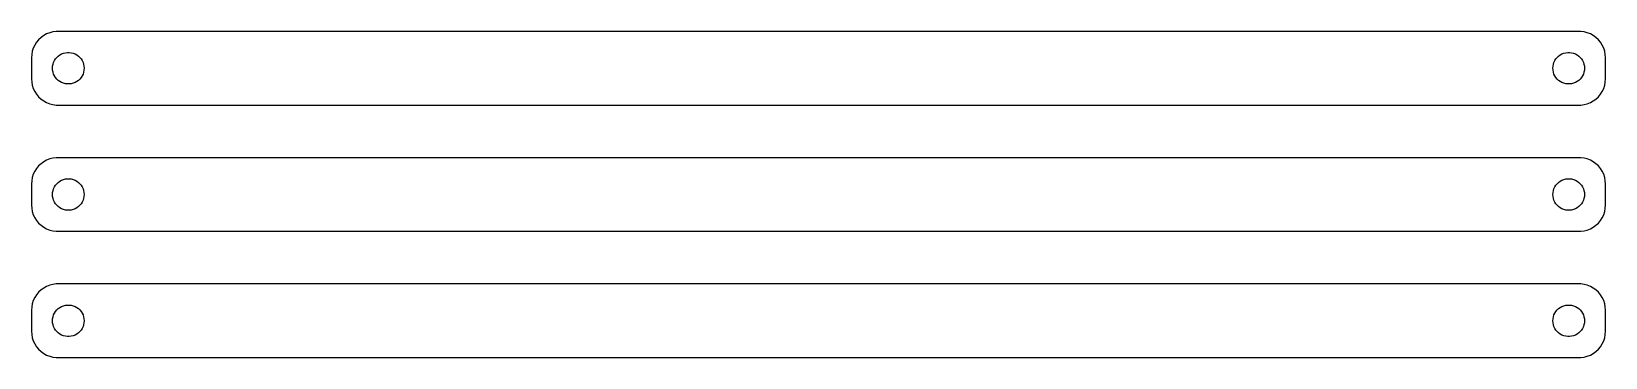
# Model space of a CAD drawing. Header units: metres. Extents: x -150 to 150, y 41 to 103.
import ezdxf

# ---------------------------------------------------------------- set-up
doc = ezdxf.new("R2010")
doc.units = ezdxf.units.M

msp = doc.modelspace()

# ---------------------------------------------------------------- linework, layer by layer
for p, q in [((-147.687, 101.853), (-148.145, 101.423)), ((-147.179, 102.222), (-147.687, 101.853)), ((-146.629, 102.524), (-147.179, 102.222)), ((-146.045, 102.755), (-146.629, 102.524)), ((-145.437, 102.911), (-146.045, 102.755)), ((-144.814, 102.99), (-145.437, 102.911)), ((144.814, 102.99), (-144.814, 102.99)), ((145.437, 102.911), (144.814, 102.99)), ((146.045, 102.755), (145.437, 102.911)), ((146.629, 102.524), (146.045, 102.755)), ((147.179, 102.222), (146.629, 102.524)), ((147.687, 101.853), (147.179, 102.222)), ((148.145, 101.423), (147.687, 101.853)), ((-149.343, 99.2434), (-149.461, 98.6267)), ((-149.149, 99.8406), (-149.343, 99.2434)), ((-148.882, 100.409), (-149.149, 99.8406)), ((-148.545, 100.939), (-148.882, 100.409)), ((-148.145, 101.423), (-148.545, 100.939)), ((-144.107, 98.533), (-143.777, 98.7145)), ((-143.777, 98.7145), (-143.427, 98.8532)), ((-143.427, 98.8532), (-143.062, 98.9469)), ((-143.062, 98.9469), (-142.688, 98.9941)), ((-142.688, 98.9941), (-142.312, 98.9941)), ((-142.312, 98.9941), (-141.938, 98.9469)), ((-141.938, 98.9469), (-141.573, 98.8532)), ((-141.573, 98.8532), (-141.223, 98.7145)), ((-141.223, 98.7145), (-140.893, 98.533)), ((140.893, 98.533), (141.223, 98.7145)), ((141.223, 98.7145), (141.573, 98.8532)), ((141.573, 98.8532), (141.938, 98.9469)), ((141.938, 98.9469), (142.312, 98.9941)), ((142.312, 98.9941), (142.688, 98.9941)), ((142.688, 98.9941), (143.062, 98.9469)), ((143.062, 98.9469), (143.427, 98.8532)), ((143.427, 98.8532), (143.777, 98.7145)), ((143.777, 98.7145), (144.107, 98.533)), ((148.545, 100.939), (148.145, 101.423)), ((148.882, 100.409), (148.545, 100.939)), ((149.149, 99.8406), (148.882, 100.409)), ((149.343, 99.2434), (149.149, 99.8406)), ((149.461, 98.6267), (149.343, 99.2434)), ((-149.461, 98.6267), (-149.5, 98)), ((-149.5, 98), (-149.5, 94)), ((-145.5, 96), (-145.476, 96.376)), ((-145.476, 95.624), (-145.5, 96)), ((-145.476, 96.376), (-145.406, 96.7461)), ((-145.406, 96.7461), (-145.289, 97.1044)), ((-145.289, 97.1044), (-145.129, 97.4453)), ((-145.129, 97.4453), (-144.927, 97.7634)), ((-144.927, 97.7634), (-144.687, 98.0536)), ((-144.687, 98.0536), (-144.412, 98.3115)), ((-144.412, 98.3115), (-144.107, 98.533)), ((-140.893, 98.533), (-140.588, 98.3115)), ((-140.588, 98.3115), (-140.313, 98.0536)), ((-140.313, 98.0536), (-140.073, 97.7634)), ((-140.073, 97.7634), (-139.871, 97.4453)), ((-139.871, 97.4453), (-139.711, 97.1044)), ((-139.711, 97.1044), (-139.594, 96.7461)), ((-139.594, 96.7461), (-139.524, 96.376)), ((-139.524, 96.376), (-139.5, 96)), ((-139.5, 96), (-139.524, 95.624)), ((139.5, 96), (139.524, 96.376)), ((139.524, 95.624), (139.5, 96)), ((139.524, 96.376), (139.594, 96.7461)), ((139.594, 96.7461), (139.711, 97.1044)), ((139.711, 97.1044), (139.871, 97.4453)), ((139.871, 97.4453), (140.073, 97.7634)), ((140.073, 97.7634), (140.313, 98.0536)), ((140.313, 98.0536), (140.588, 98.3115)), ((140.588, 98.3115), (140.893, 98.533)), ((144.107, 98.533), (144.412, 98.3115)), ((144.412, 98.3115), (144.687, 98.0536)), ((144.687, 98.0536), (144.927, 97.7634)), ((144.927, 97.7634), (145.129, 97.4453)), ((145.129, 97.4453), (145.289, 97.1044)), ((145.289, 97.1044), (145.406, 96.7461)), ((145.406, 96.7461), (145.476, 96.376)), ((145.476, 96.376), (145.5, 96)), ((145.5, 96), (145.476, 95.624)), ((149.5, 98), (149.461, 98.6267)), ((149.5, 94), (149.5, 98)), ((-149.5, 94), (-149.461, 93.3733)), ((-149.461, 93.3733), (-149.343, 92.7566)), ((-149.343, 92.7566), (-149.149, 92.1594)), ((-145.406, 95.2539), (-145.476, 95.624)), ((-145.289, 94.8956), (-145.406, 95.2539)), ((-145.129, 94.5547), (-145.289, 94.8956)), ((-144.927, 94.2366), (-145.129, 94.5547)), ((-144.687, 93.9464), (-144.927, 94.2366)), ((-144.412, 93.6885), (-144.687, 93.9464)), ((-144.107, 93.467), (-144.412, 93.6885)), ((-143.777, 93.2855), (-144.107, 93.467)), ((-143.427, 93.1468), (-143.777, 93.2855)), ((-143.062, 93.0531), (-143.427, 93.1468)), ((-142.688, 93.0059), (-143.062, 93.0531)), ((-142.312, 93.0059), (-142.688, 93.0059)), ((-141.938, 93.0531), (-142.312, 93.0059)), ((-141.573, 93.1468), (-141.938, 93.0531)), ((-141.223, 93.2855), (-141.573, 93.1468)), ((-140.893, 93.467), (-141.223, 93.2855)), ((-140.588, 93.6885), (-140.893, 93.467)), ((-140.313, 93.9464), (-140.588, 93.6885)), ((-140.073, 94.2366), (-140.313, 93.9464)), ((-139.871, 94.5547), (-140.073, 94.2366)), ((-139.711, 94.8956), (-139.871, 94.5547)), ((-139.594, 95.2539), (-139.711, 94.8956)), ((-139.524, 95.624), (-139.594, 95.2539)), ((139.594, 95.2539), (139.524, 95.624)), ((139.711, 94.8956), (139.594, 95.2539)), ((139.871, 94.5547), (139.711, 94.8956)), ((140.073, 94.2366), (139.871, 94.5547)), ((140.313, 93.9464), (140.073, 94.2366)), ((140.588, 93.6885), (140.313, 93.9464)), ((140.893, 93.467), (140.588, 93.6885)), ((141.223, 93.2855), (140.893, 93.467)), ((141.573, 93.1468), (141.223, 93.2855)), ((141.938, 93.0531), (141.573, 93.1468)), ((142.312, 93.0059), (141.938, 93.0531)), ((142.688, 93.0059), (142.312, 93.0059)), ((143.062, 93.0531), (142.688, 93.0059)), ((143.427, 93.1468), (143.062, 93.0531)), ((143.777, 93.2855), (143.427, 93.1468)), ((144.107, 93.467), (143.777, 93.2855)), ((144.412, 93.6885), (144.107, 93.467)), ((144.687, 93.9464), (144.412, 93.6885)), ((144.927, 94.2366), (144.687, 93.9464)), ((145.129, 94.5547), (144.927, 94.2366)), ((145.289, 94.8956), (145.129, 94.5547)), ((145.406, 95.2539), (145.289, 94.8956)), ((145.476, 95.624), (145.406, 95.2539)), ((149.149, 92.1594), (149.343, 92.7566)), ((149.343, 92.7566), (149.461, 93.3733)), ((149.461, 93.3733), (149.5, 94)), ((-149.149, 92.1594), (-148.882, 91.5912)), ((-148.882, 91.5912), (-148.545, 91.0611)), ((-148.545, 91.0611), (-148.145, 90.5773)), ((-148.145, 90.5773), (-147.687, 90.1474)), ((-147.687, 90.1474), (-147.179, 89.7784)), ((-147.179, 89.7784), (-146.629, 89.4759)), ((146.629, 89.4759), (147.179, 89.7784)), ((147.179, 89.7784), (147.687, 90.1474)), ((147.687, 90.1474), (148.145, 90.5773)), ((148.145, 90.5773), (148.545, 91.0611)), ((148.545, 91.0611), (148.882, 91.5912)), ((148.882, 91.5912), (149.149, 92.1594)), ((-146.629, 89.4759), (-146.045, 89.2447)), ((-146.045, 89.2447), (-145.437, 89.0886)), ((-145.437, 89.0886), (-144.814, 89.0099)), ((-144.814, 89.0099), (144.814, 89.0099)), ((144.814, 89.0099), (145.437, 89.0886)), ((145.437, 89.0886), (146.045, 89.2447)), ((146.045, 89.2447), (146.629, 89.4759)), ((-147.687, 77.8526), (-148.145, 77.4227)), ((-147.179, 78.2216), (-147.687, 77.8526)), ((-146.629, 78.5241), (-147.179, 78.2216)), ((-146.045, 78.7553), (-146.629, 78.5241)), ((-145.437, 78.9114), (-146.045, 78.7553)), ((-144.814, 78.9901), (-145.437, 78.9114)), ((144.814, 78.9901), (-144.814, 78.9901)), ((145.437, 78.9114), (144.814, 78.9901)), ((146.045, 78.7553), (145.437, 78.9114)), ((146.629, 78.5241), (146.045, 78.7553)), ((147.179, 78.2216), (146.629, 78.5241)), ((147.687, 77.8526), (147.179, 78.2216)), ((148.145, 77.4227), (147.687, 77.8526)), ((-149.343, 75.2434), (-149.461, 74.6267)), ((-149.149, 75.8406), (-149.343, 75.2434)), ((-148.882, 76.4088), (-149.149, 75.8406)), ((-148.545, 76.9389), (-148.882, 76.4088)), ((-148.145, 77.4227), (-148.545, 76.9389)), ((-143.777, 74.7145), (-143.427, 74.8532)), ((-143.427, 74.8532), (-143.062, 74.9469)), ((-143.062, 74.9469), (-142.688, 74.9941)), ((-142.688, 74.9941), (-142.312, 74.9941)), ((-142.312, 74.9941), (-141.938, 74.9469)), ((-141.938, 74.9469), (-141.573, 74.8532)), ((-141.573, 74.8532), (-141.223, 74.7145)), ((141.223, 74.7145), (141.573, 74.8532)), ((141.573, 74.8532), (141.938, 74.9469)), ((141.938, 74.9469), (142.312, 74.9941)), ((142.312, 74.9941), (142.688, 74.9941)), ((142.688, 74.9941), (143.062, 74.9469)), ((143.062, 74.9469), (143.427, 74.8532)), ((143.427, 74.8532), (143.777, 74.7145)), ((148.545, 76.9389), (148.145, 77.4227)), ((148.882, 76.4088), (148.545, 76.9389)), ((149.149, 75.8406), (148.882, 76.4088)), ((149.343, 75.2434), (149.149, 75.8406)), ((149.461, 74.6267), (149.343, 75.2434)), ((-149.461, 74.6267), (-149.5, 74)), ((-149.5, 74), (-149.5, 70)), ((-145.5, 72), (-145.476, 72.376)), ((-145.476, 71.624), (-145.5, 72)), ((-145.476, 72.376), (-145.406, 72.7461)), ((-145.406, 72.7461), (-145.289, 73.1044)), ((-145.289, 73.1044), (-145.129, 73.4453)), ((-145.129, 73.4453), (-144.927, 73.7634)), ((-144.927, 73.7634), (-144.687, 74.0536)), ((-144.687, 74.0536), (-144.412, 74.3115)), ((-144.412, 74.3115), (-144.107, 74.533)), ((-144.107, 74.533), (-143.777, 74.7145)), ((-141.223, 74.7145), (-140.893, 74.533)), ((-140.893, 74.533), (-140.588, 74.3115)), ((-140.588, 74.3115), (-140.313, 74.0536)), ((-140.313, 74.0536), (-140.073, 73.7634)), ((-140.073, 73.7634), (-139.871, 73.4453)), ((-139.871, 73.4453), (-139.711, 73.1044)), ((-139.711, 73.1044), (-139.594, 72.7461)), ((-139.594, 72.7461), (-139.524, 72.376)), ((-139.524, 72.376), (-139.5, 72)), ((-139.5, 72), (-139.524, 71.624)), ((139.5, 72), (139.524, 72.376)), ((139.524, 71.624), (139.5, 72)), ((139.524, 72.376), (139.594, 72.7461)), ((139.594, 72.7461), (139.711, 73.1044)), ((139.711, 73.1044), (139.871, 73.4453)), ((139.871, 73.4453), (140.073, 73.7634)), ((140.073, 73.7634), (140.313, 74.0536)), ((140.313, 74.0536), (140.588, 74.3115)), ((140.588, 74.3115), (140.893, 74.533)), ((140.893, 74.533), (141.223, 74.7145)), ((143.777, 74.7145), (144.107, 74.533)), ((144.107, 74.533), (144.412, 74.3115)), ((144.412, 74.3115), (144.687, 74.0536)), ((144.687, 74.0536), (144.927, 73.7634)), ((144.927, 73.7634), (145.129, 73.4453)), ((145.129, 73.4453), (145.289, 73.1044)), ((145.289, 73.1044), (145.406, 72.7461)), ((145.406, 72.7461), (145.476, 72.376)), ((145.476, 72.376), (145.5, 72)), ((145.5, 72), (145.476, 71.624)), ((149.5, 74), (149.461, 74.6267)), ((149.5, 70), (149.5, 74)), ((-149.5, 70), (-149.461, 69.3733)), ((-149.461, 69.3733), (-149.343, 68.7566)), ((-145.406, 71.2539), (-145.476, 71.624)), ((-145.289, 70.8956), (-145.406, 71.2539)), ((-145.129, 70.5547), (-145.289, 70.8956)), ((-144.927, 70.2366), (-145.129, 70.5547)), ((-144.687, 69.9464), (-144.927, 70.2366)), ((-144.412, 69.6885), (-144.687, 69.9464)), ((-144.107, 69.467), (-144.412, 69.6885)), ((-143.777, 69.2855), (-144.107, 69.467)), ((-143.427, 69.1468), (-143.777, 69.2855)), ((-143.062, 69.0531), (-143.427, 69.1468)), ((-142.688, 69.0059), (-143.062, 69.0531)), ((-142.312, 69.0059), (-142.688, 69.0059)), ((-141.938, 69.0531), (-142.312, 69.0059)), ((-141.573, 69.1468), (-141.938, 69.0531)), ((-141.223, 69.2855), (-141.573, 69.1468)), ((-140.893, 69.467), (-141.223, 69.2855)), ((-140.588, 69.6885), (-140.893, 69.467)), ((-140.313, 69.9464), (-140.588, 69.6885)), ((-140.073, 70.2366), (-140.313, 69.9464)), ((-139.871, 70.5547), (-140.073, 70.2366)), ((-139.711, 70.8956), (-139.871, 70.5547)), ((-139.594, 71.2539), (-139.711, 70.8956)), ((-139.524, 71.624), (-139.594, 71.2539)), ((139.594, 71.2539), (139.524, 71.624)), ((139.711, 70.8956), (139.594, 71.2539)), ((139.871, 70.5547), (139.711, 70.8956)), ((140.073, 70.2366), (139.871, 70.5547)), ((140.313, 69.9464), (140.073, 70.2366)), ((140.588, 69.6885), (140.313, 69.9464)), ((140.893, 69.467), (140.588, 69.6885)), ((141.223, 69.2855), (140.893, 69.467)), ((141.573, 69.1468), (141.223, 69.2855)), ((141.938, 69.0531), (141.573, 69.1468)), ((142.312, 69.0059), (141.938, 69.0531)), ((142.688, 69.0059), (142.312, 69.0059)), ((143.062, 69.0531), (142.688, 69.0059)), ((143.427, 69.1468), (143.062, 69.0531)), ((143.777, 69.2855), (143.427, 69.1468)), ((144.107, 69.467), (143.777, 69.2855)), ((144.412, 69.6885), (144.107, 69.467)), ((144.687, 69.9464), (144.412, 69.6885)), ((144.927, 70.2366), (144.687, 69.9464)), ((145.129, 70.5547), (144.927, 70.2366)), ((145.289, 70.8956), (145.129, 70.5547)), ((145.406, 71.2539), (145.289, 70.8956)), ((145.476, 71.624), (145.406, 71.2539)), ((149.343, 68.7566), (149.461, 69.3733)), ((149.461, 69.3733), (149.5, 70)), ((-149.343, 68.7566), (-149.149, 68.1594)), ((-149.149, 68.1594), (-148.882, 67.5912)), ((-148.882, 67.5912), (-148.545, 67.0611)), ((-148.545, 67.0611), (-148.145, 66.5773)), ((-148.145, 66.5773), (-147.687, 66.1474)), ((-147.687, 66.1474), (-147.179, 65.7784)), ((147.179, 65.7784), (147.687, 66.1474)), ((147.687, 66.1474), (148.145, 66.5773)), ((148.145, 66.5773), (148.545, 67.0611)), ((148.545, 67.0611), (148.882, 67.5912)), ((148.882, 67.5912), (149.149, 68.1594)), ((149.149, 68.1594), (149.343, 68.7566)), ((-147.179, 65.7784), (-146.629, 65.4759)), ((-146.629, 65.4759), (-146.045, 65.2447)), ((-146.045, 65.2447), (-145.437, 65.0886)), ((-145.437, 65.0886), (-144.814, 65.0099)), ((-144.814, 65.0099), (144.814, 65.0099)), ((144.814, 65.0099), (145.437, 65.0886)), ((145.437, 65.0886), (146.045, 65.2447)), ((146.045, 65.2447), (146.629, 65.4759)), ((146.629, 65.4759), (147.179, 65.7784)), ((-147.687, 53.8526), (-148.145, 53.4227)), ((-147.179, 54.2216), (-147.687, 53.8526)), ((-146.629, 54.5241), (-147.179, 54.2216)), ((-146.045, 54.7553), (-146.629, 54.5241)), ((-145.437, 54.9114), (-146.045, 54.7553)), ((-144.814, 54.9901), (-145.437, 54.9114)), ((144.814, 54.9901), (-144.814, 54.9901)), ((145.437, 54.9114), (144.814, 54.9901)), ((146.045, 54.7553), (145.437, 54.9114)), ((146.629, 54.5241), (146.045, 54.7553)), ((147.179, 54.2216), (146.629, 54.5241)), ((147.687, 53.8526), (147.179, 54.2216)), ((148.145, 53.4227), (147.687, 53.8526)), ((-149.343, 51.2434), (-149.461, 50.6267)), ((-149.149, 51.8406), (-149.343, 51.2434)), ((-148.882, 52.4088), (-149.149, 51.8406)), ((-148.545, 52.9389), (-148.882, 52.4088)), ((-148.145, 53.4227), (-148.545, 52.9389)), ((-143.777, 50.7145), (-143.427, 50.8532)), ((-143.427, 50.8532), (-143.062, 50.9469)), ((-143.062, 50.9469), (-142.688, 50.9941)), ((-142.688, 50.9941), (-142.312, 50.9941)), ((-142.312, 50.9941), (-141.938, 50.9469)), ((-141.938, 50.9469), (-141.573, 50.8532)), ((-141.573, 50.8532), (-141.223, 50.7145)), ((141.223, 50.7145), (141.573, 50.8532)), ((141.573, 50.8532), (141.938, 50.9469)), ((141.938, 50.9469), (142.312, 50.9941)), ((142.312, 50.9941), (142.688, 50.9941)), ((142.688, 50.9941), (143.062, 50.9469)), ((143.062, 50.9469), (143.427, 50.8532)), ((143.427, 50.8532), (143.777, 50.7145)), ((148.545, 52.9389), (148.145, 53.4227)), ((148.882, 52.4088), (148.545, 52.9389)), ((149.149, 51.8406), (148.882, 52.4088)), ((149.343, 51.2434), (149.149, 51.8406)), ((149.461, 50.6267), (149.343, 51.2434)), ((-149.461, 50.6267), (-149.5, 50)), ((-149.5, 50), (-149.5, 46)), ((-145.5, 48), (-145.476, 48.376)), ((-145.476, 47.624), (-145.5, 48)), ((-145.476, 48.376), (-145.406, 48.7461)), ((-145.406, 48.7461), (-145.289, 49.1044)), ((-145.289, 49.1044), (-145.129, 49.4453)), ((-145.129, 49.4453), (-144.927, 49.7634)), ((-144.927, 49.7634), (-144.687, 50.0536)), ((-144.687, 50.0536), (-144.412, 50.3115)), ((-144.412, 50.3115), (-144.107, 50.533)), ((-144.107, 50.533), (-143.777, 50.7145)), ((-141.223, 50.7145), (-140.893, 50.533)), ((-140.893, 50.533), (-140.588, 50.3115)), ((-140.588, 50.3115), (-140.313, 50.0536)), ((-140.313, 50.0536), (-140.073, 49.7634)), ((-140.073, 49.7634), (-139.871, 49.4453)), ((-139.871, 49.4453), (-139.711, 49.1044)), ((-139.711, 49.1044), (-139.594, 48.7461)), ((-139.594, 48.7461), (-139.524, 48.376)), ((-139.524, 48.376), (-139.5, 48)), ((-139.5, 48), (-139.524, 47.624)), ((139.5, 48), (139.524, 48.376)), ((139.524, 47.624), (139.5, 48)), ((139.524, 48.376), (139.594, 48.7461)), ((139.594, 48.7461), (139.711, 49.1044)), ((139.711, 49.1044), (139.871, 49.4453)), ((139.871, 49.4453), (140.073, 49.7634)), ((140.073, 49.7634), (140.313, 50.0536)), ((140.313, 50.0536), (140.588, 50.3115)), ((140.588, 50.3115), (140.893, 50.533)), ((140.893, 50.533), (141.223, 50.7145)), ((143.777, 50.7145), (144.107, 50.533)), ((144.107, 50.533), (144.412, 50.3115)), ((144.412, 50.3115), (144.687, 50.0536)), ((144.687, 50.0536), (144.927, 49.7634)), ((144.927, 49.7634), (145.129, 49.4453)), ((145.129, 49.4453), (145.289, 49.1044)), ((145.289, 49.1044), (145.406, 48.7461)), ((145.406, 48.7461), (145.476, 48.376)), ((145.476, 48.376), (145.5, 48)), ((145.5, 48), (145.476, 47.624)), ((149.5, 50), (149.461, 50.6267)), ((149.5, 46), (149.5, 50)), ((-149.5, 46), (-149.461, 45.3733)), ((-149.461, 45.3733), (-149.343, 44.7566)), ((-145.406, 47.2539), (-145.476, 47.624)), ((-145.289, 46.8956), (-145.406, 47.2539)), ((-145.129, 46.5547), (-145.289, 46.8956)), ((-144.927, 46.2366), (-145.129, 46.5547)), ((-144.687, 45.9464), (-144.927, 46.2366)), ((-144.412, 45.6885), (-144.687, 45.9464)), ((-144.107, 45.467), (-144.412, 45.6885)), ((-143.777, 45.2855), (-144.107, 45.467)), ((-143.427, 45.1468), (-143.777, 45.2855)), ((-143.062, 45.0531), (-143.427, 45.1468)), ((-142.688, 45.0059), (-143.062, 45.0531)), ((-142.312, 45.0059), (-142.688, 45.0059)), ((-141.938, 45.0531), (-142.312, 45.0059)), ((-141.573, 45.1468), (-141.938, 45.0531)), ((-141.223, 45.2855), (-141.573, 45.1468)), ((-140.893, 45.467), (-141.223, 45.2855)), ((-140.588, 45.6885), (-140.893, 45.467)), ((-140.313, 45.9464), (-140.588, 45.6885)), ((-140.073, 46.2366), (-140.313, 45.9464)), ((-139.871, 46.5547), (-140.073, 46.2366)), ((-139.711, 46.8956), (-139.871, 46.5547)), ((-139.594, 47.2539), (-139.711, 46.8956)), ((-139.524, 47.624), (-139.594, 47.2539)), ((139.594, 47.2539), (139.524, 47.624)), ((139.711, 46.8956), (139.594, 47.2539)), ((139.871, 46.5547), (139.711, 46.8956)), ((140.073, 46.2366), (139.871, 46.5547)), ((140.313, 45.9464), (140.073, 46.2366)), ((140.588, 45.6885), (140.313, 45.9464)), ((140.893, 45.467), (140.588, 45.6885)), ((141.223, 45.2855), (140.893, 45.467)), ((141.573, 45.1468), (141.223, 45.2855)), ((141.938, 45.0531), (141.573, 45.1468)), ((142.312, 45.0059), (141.938, 45.0531)), ((142.688, 45.0059), (142.312, 45.0059)), ((143.062, 45.0531), (142.688, 45.0059)), ((143.427, 45.1468), (143.062, 45.0531)), ((143.777, 45.2855), (143.427, 45.1468)), ((144.107, 45.467), (143.777, 45.2855)), ((144.412, 45.6885), (144.107, 45.467)), ((144.687, 45.9464), (144.412, 45.6885)), ((144.927, 46.2366), (144.687, 45.9464)), ((145.129, 46.5547), (144.927, 46.2366)), ((145.289, 46.8956), (145.129, 46.5547)), ((145.406, 47.2539), (145.289, 46.8956)), ((145.476, 47.624), (145.406, 47.2539)), ((149.343, 44.7566), (149.461, 45.3733)), ((149.461, 45.3733), (149.5, 46)), ((-149.343, 44.7566), (-149.149, 44.1594)), ((-149.149, 44.1594), (-148.882, 43.5912)), ((-148.882, 43.5912), (-148.545, 43.0611)), ((-148.545, 43.0611), (-148.145, 42.5773)), ((-148.145, 42.5773), (-147.687, 42.1474)), ((-147.687, 42.1474), (-147.179, 41.7784)), ((147.179, 41.7784), (147.687, 42.1474)), ((147.687, 42.1474), (148.145, 42.5773)), ((148.145, 42.5773), (148.545, 43.0611)), ((148.545, 43.0611), (148.882, 43.5912)), ((148.882, 43.5912), (149.149, 44.1594)), ((149.149, 44.1594), (149.343, 44.7566)), ((-147.179, 41.7784), (-146.629, 41.4759)), ((-146.629, 41.4759), (-146.045, 41.2447)), ((-146.045, 41.2447), (-145.437, 41.0886)), ((-145.437, 41.0886), (-144.814, 41.0099)), ((-144.814, 41.0099), (144.814, 41.0099)), ((144.814, 41.0099), (145.437, 41.0886)), ((145.437, 41.0886), (146.045, 41.2447)), ((146.045, 41.2447), (146.629, 41.4759)), ((146.629, 41.4759), (147.179, 41.7784))]:
    msp.add_line(p, q)

doc.saveas('drawing.dxf')
